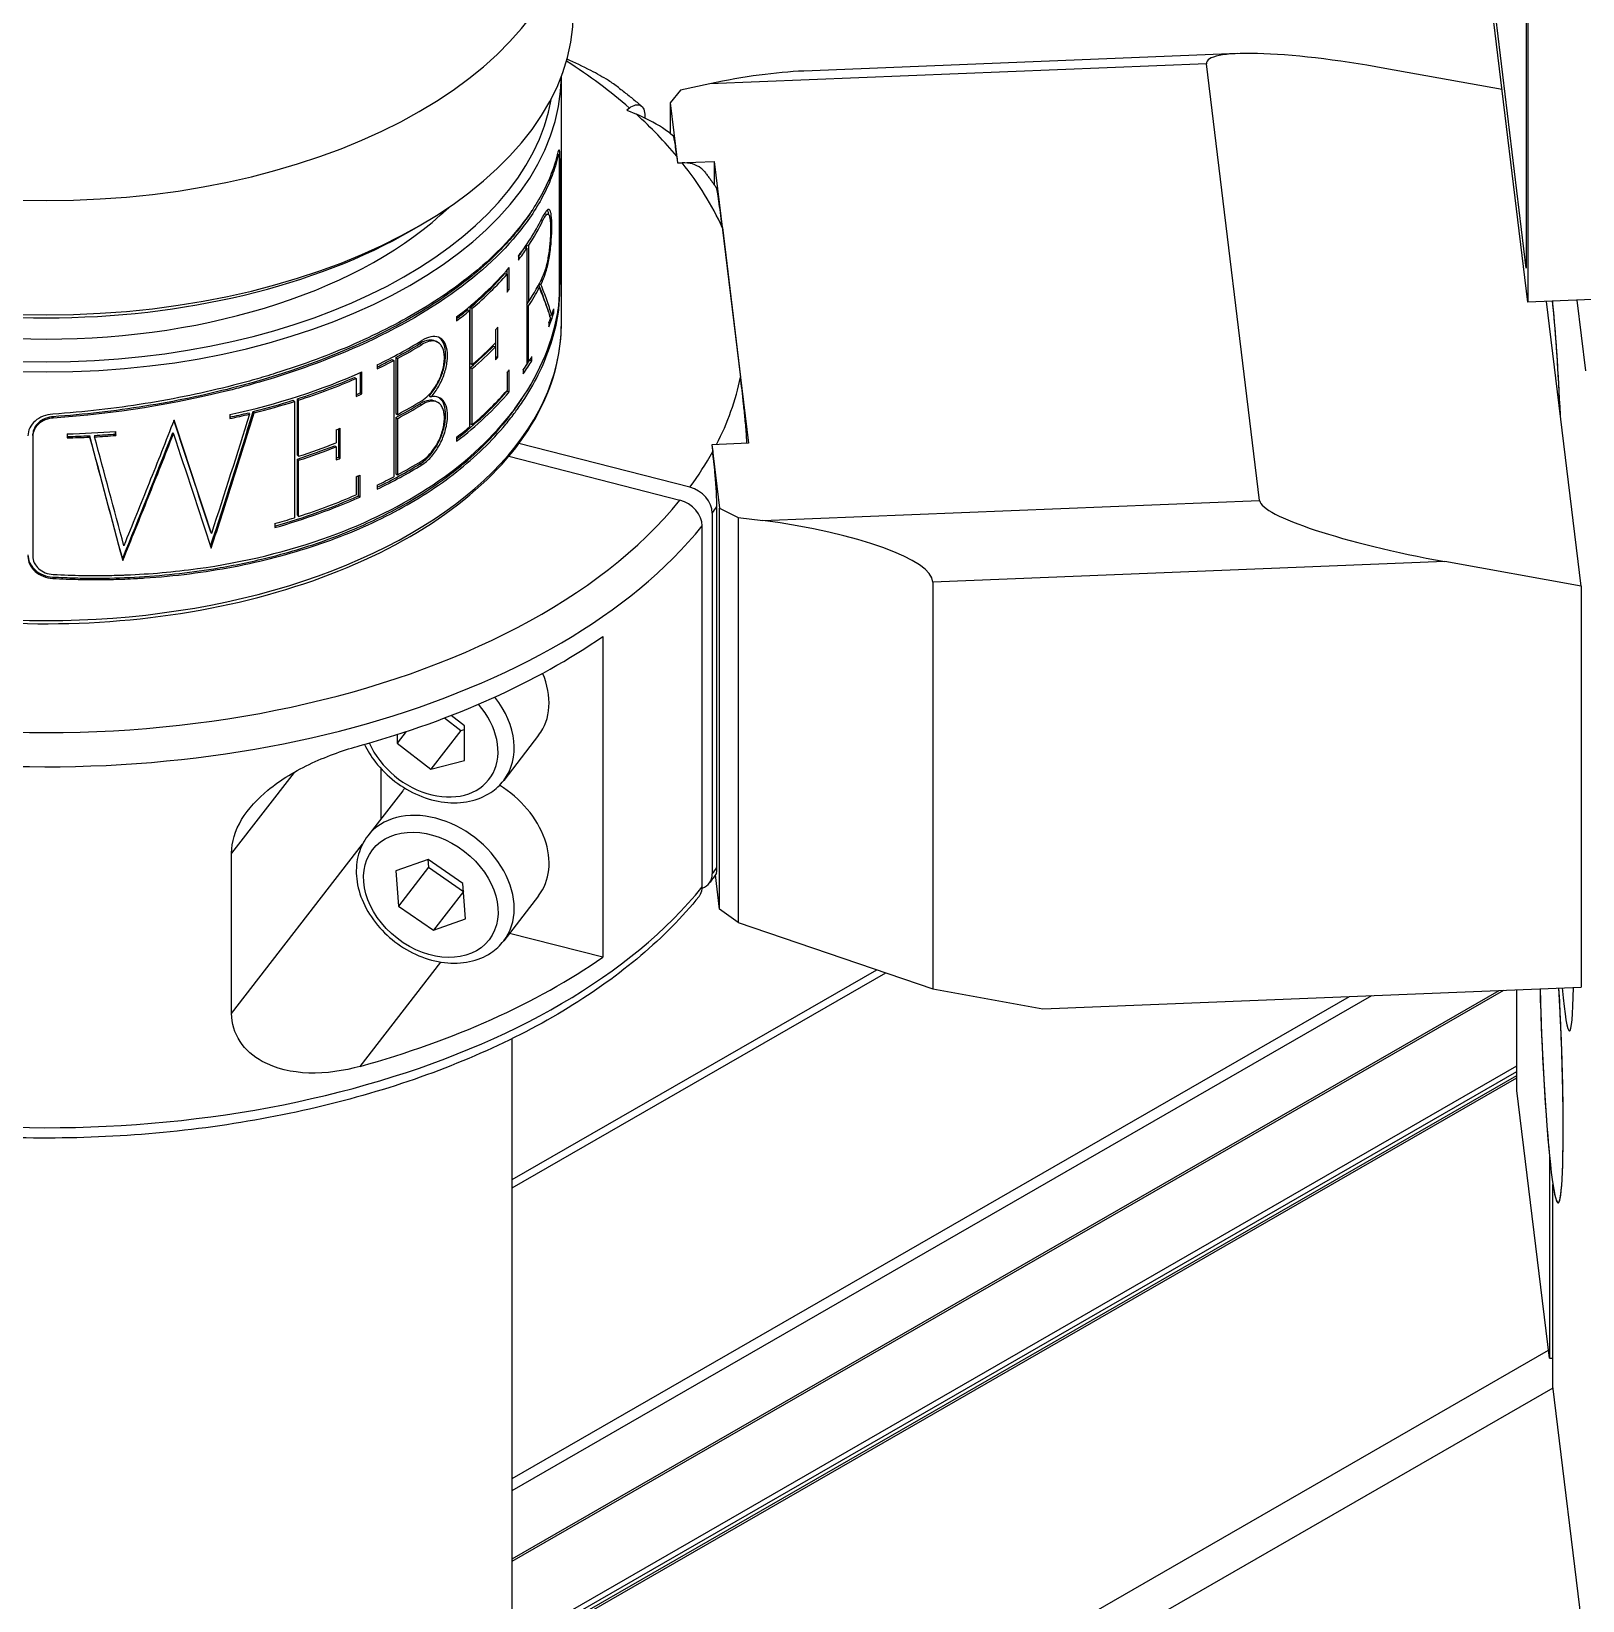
# Model space of a CAD drawing. Header units: millimetres. Extents: x 0 to 7722, y 0 to 5460.
# Drawn here: x 4761.2 to 4824.4, y 4017.8 to 4081.8 of the extents above; entities that cross this region are included whole.
import ezdxf

# ---------------------------------------------------------------- set-up
doc = ezdxf.new("R2010")
doc.units = ezdxf.units.MM
doc.header["$LTSCALE"] = 5
doc.layers.get('0').update_dxf_attribs({"linetype": 'CONTINUOUS'})

# ---------------------------------------------------------------- blocks, each defined once
blk = doc.blocks.new('RWFWFWEWEFWEFWEF')
for p, q in [((311.601, 460.773), (311.601, 437.882)), ((311.67, 461.016), (311.67, 436.49)), ((785.656, 455.597), (311.67, 436.49)), ((311.601, 437.882), (309.994, 451.094)), ((311.67, 436.49), (309.925, 450.851)), ((299.844, 446.629), (282.149, 445.915)), ((298.567, 446.211), (278.317, 445.394)), ((300.732, 428.403), (298.567, 446.211)), ((310.616, 445.162), (305.838, 446.023)), ((272.268, 435.602), (272.268, 445.701)), ((278.317, 445.394), (277.125, 445.139)), ((277.125, 445.139), (276.708, 444.615)), ((275.044, 444.406), (274.934, 444.318)), ((274.934, 444.318), (275.328, 444.153)), ((275.67, 444.085), (275.67, 444)), ((276.708, 444.615), (277.005, 442.166)), ((276.708, 444.615), (276.708, 443.365)), ((272.071, 442.385), (272.112, 442.383)), ((272.103, 442.512), (272.162, 442.508)), ((272.196, 442.241), (272.212, 442.24)), ((272.197, 437.22), (272.197, 442.125)), ((272.212, 437.335), (272.212, 442.24)), ((276.971, 442.447), (277.005, 442.166)), ((277.005, 442.166), (278.502, 442.227)), ((277.005, 442.166), (277.193, 442.174)), ((278.502, 442.227), (278.502, 441.275)), ((278.502, 442.227), (279.898, 430.738)), ((266.175, 439.428), (266.529, 439.634)), ((271.443, 439.847), (271.517, 439.836)), ((271.621, 440.09), (271.719, 440.076)), ((278.829, 439.536), (279.571, 433.429)), ((270.518, 438.372), (270.518, 438.208)), ((270.767, 438.708), (270.86, 438.687)), ((270.837, 438.815), (270.931, 438.795)), ((270.837, 438.815), (270.837, 438.692)), ((270.86, 438.687), (270.86, 433.946)), ((270.931, 438.795), (270.931, 436.506)), ((269.963, 437.66), (270.052, 437.634)), ((270.051, 437.635), (270.051, 437.796)), ((270.052, 437.634), (270.052, 436.898)), ((270.141, 437.002), (270.141, 437.901)), ((270.052, 437.027), (270.141, 437.002)), ((271.283, 437.091), (271.363, 437.077)), ((271.354, 437.222), (271.432, 437.209)), ((271.443, 437.395), (271.517, 437.383)), ((272.197, 437.336), (272.212, 437.335)), ((270.86, 436.521), (270.931, 436.506)), ((270.86, 436.358), (270.931, 436.342)), ((270.931, 434.053), (270.931, 436.342)), ((313.84, 424.915), (312.429, 436.521)), ((312.688, 436.379), (312.688, 436.531)), ((313.666, 436.57), (314.015, 433.698)), ((267.996, 435.893), (267.996, 435.73)), ((268.442, 436.182), (268.524, 436.149)), ((268.524, 436.149), (268.524, 431.408)), ((268.555, 433.988), (268.555, 436.277)), ((268.555, 436.277), (268.637, 436.244)), ((268.637, 433.955), (268.637, 436.244)), ((271.779, 435.975), (271.873, 435.964)), ((271.905, 436.059), (271.955, 436.054)), ((271.955, 436.054), (271.955, 436.217)), ((272.081, 435.858), (272.113, 435.855)), ((269.584, 435.368), (269.584, 434.836)), ((269.593, 434.27), (269.593, 435.377)), ((269.681, 434.242), (269.681, 435.469)), ((271.759, 435.652), (271.759, 435.489)), ((266.503, 434.802), (266.576, 434.763)), ((267.134, 434.904), (267.212, 434.866)), ((269.497, 434.701), (269.584, 434.673)), ((269.584, 434.673), (269.584, 434.141)), ((264.76, 433.938), (264.76, 433.774)), ((265.37, 434.158), (265.438, 434.116)), ((265.438, 434.116), (265.438, 429.374)), ((265.516, 434.236), (265.584, 434.194)), ((265.516, 434.236), (265.516, 431.947)), ((265.584, 434.194), (265.584, 431.905)), ((268.555, 433.988), (268.637, 433.955)), ((268.555, 431.535), (268.555, 433.824)), ((268.555, 433.824), (268.637, 433.792)), ((268.637, 431.503), (268.637, 433.792)), ((269.593, 434.27), (269.681, 434.242)), ((270.86, 434.069), (270.931, 434.053)), ((270.977, 434.125), (271.068, 434.106)), ((271.068, 434.106), (271.068, 434.27)), ((263.839, 433.426), (263.899, 433.38)), ((263.899, 433.38), (263.899, 432.644)), ((264.076, 432.795), (264.076, 433.621)), ((264.138, 432.749), (264.138, 433.649)), ((270.052, 433.628), (270.052, 432.893)), ((270.141, 432.832), (270.141, 433.732)), ((270.712, 433.732), (270.712, 433.568)), ((261.508, 430.26), (261.508, 432.549)), ((261.508, 432.549), (261.557, 432.499)), ((261.557, 430.21), (261.557, 432.499)), ((264.076, 432.795), (264.138, 432.749)), ((266.877, 432.667), (266.952, 432.628)), ((270.051, 432.858), (270.051, 432.891)), ((270.051, 432.858), (270.141, 432.832)), ((258.753, 431.906), (258.753, 431.742)), ((259.515, 431.982), (259.555, 431.929)), ((259.706, 432.03), (259.746, 431.977)), ((261.334, 432.494), (261.382, 432.443)), ((261.382, 432.443), (261.382, 427.701)), ((265.516, 431.947), (265.584, 431.905)), ((266.503, 432.349), (266.576, 432.31)), ((267.134, 432.451), (267.212, 432.413)), ((251.552, 431.822), (251.553, 431.765)), ((254.098, 431.117), (254.098, 431.222)), ((254.112, 431.06), (254.112, 431.223)), ((263.087, 431.287), (263.087, 430.756)), ((263.194, 430.173), (263.194, 431.33)), ((263.251, 430.126), (263.251, 431.353)), ((265.516, 431.783), (265.584, 431.741)), ((265.516, 431.783), (265.516, 429.494)), ((265.584, 431.741), (265.584, 429.452)), ((268.555, 431.535), (268.637, 431.503)), ((250.721, 431.061), (250.724, 431.119)), ((250.721, 431.034), (250.721, 426.129)), ((252.121, 431.122), (252.121, 430.958)), ((253.03, 431.049), (253.038, 430.991)), ((253.232, 431.059), (253.242, 431.002)), ((254.098, 431.117), (254.112, 431.06)), ((256.429, 431.182), (256.454, 431.127)), ((263.03, 430.64), (263.087, 430.592)), ((263.087, 430.592), (263.087, 430.061)), ((267.996, 430.988), (267.996, 430.825)), ((277.504, 428.946), (270.539, 430.732)), ((279.898, 430.738), (278.402, 430.677)), ((278.589, 430.685), (278.402, 430.677)), ((278.402, 430.677), (278.716, 428.092)), ((278.402, 430.677), (278.436, 430.397)), ((261.508, 430.26), (261.557, 430.21)), ((261.508, 427.807), (261.508, 430.097)), ((261.508, 430.097), (261.557, 430.046)), ((261.557, 427.757), (261.557, 430.046)), ((263.194, 430.173), (263.251, 430.126)), ((269.042, 430.485), (269.042, 430.485)), ((270.124, 430.208), (277.098, 428.42)), ((263.899, 429.374), (263.899, 428.638)), ((263.998, 428.59), (263.998, 429.417)), ((264.059, 428.545), (264.059, 429.444)), ((265.516, 429.494), (265.584, 429.452)), ((266.503, 429.897), (266.576, 429.857)), ((264.76, 429.033), (264.76, 428.869)), ((263.998, 428.59), (264.059, 428.545)), ((278.609, 413.443), (278.609, 428.159)), ((278.716, 411.741), (278.716, 428.092)), ((278.716, 428.092), (279.472, 427.714)), ((280.482, 427.586), (300.732, 428.403)), ((260.584, 427.462), (260.584, 427.298)), ((261.508, 427.807), (261.557, 427.757)), ((278.418, 427.894), (278.418, 413.178)), ((279.472, 427.714), (280.482, 427.586)), ((279.472, 427.714), (279.472, 411.207)), ((257.973, 427.118), (258.005, 427.064)), ((278.011, 412.652), (278.011, 427.368)), ((254.372, 426.015), (254.387, 425.958)), ((308.282, 425.917), (287.405, 425.076)), ((313.84, 424.915), (308.282, 425.917)), ((251.537, 425.286), (251.538, 425.229)), ((287.405, 425.076), (287.405, 408.489)), ((313.84, 424.915), (313.84, 408.564)), ((273.955, 422.863), (273.955, 409.782)), ((267.506, 419.539), (268.164, 419.031)), ((268.314, 419.225), (267.775, 419.642)), ((268.164, 419.031), (268.314, 419.07)), ((268.314, 417.809), (268.314, 419.225)), ((265.937, 418.983), (265.573, 418.512)), ((265.573, 418.865), (265.573, 418.512)), ((265.573, 418.512), (266.944, 417.453)), ((268.164, 419.031), (266.944, 417.453)), ((271.339, 418.833), (269.916, 416.991)), ((266.944, 417.453), (268.314, 417.809)), ((261.369, 417.322), (258.824, 414.03)), ((264.916, 415.428), (264.916, 417.472)), ((265.801, 416.573), (264.378, 414.732)), ((258.824, 407.489), (264.166, 414.4)), ((258.824, 407.489), (258.824, 414.03)), ((266.833, 413.769), (265.521, 413.313)), ((265.521, 413.313), (265.632, 411.872)), ((266.852, 413.451), (265.632, 411.872)), ((266.828, 413.768), (266.852, 413.451)), ((268.255, 412.784), (266.833, 413.769)), ((266.852, 413.451), (268.275, 412.466)), ((268.366, 411.343), (268.255, 412.784)), ((278.716, 411.741), (278.545, 413.148)), ((268.275, 412.466), (267.055, 410.887)), ((268.275, 412.466), (268.28, 412.467)), ((271.339, 412.292), (269.916, 410.451)), ((265.632, 411.872), (267.055, 410.887)), ((279.472, 411.207), (278.716, 411.741)), ((267.055, 410.887), (268.366, 411.343)), ((273.955, 409.782), (270.152, 410.757)), ((279.472, 411.207), (287.405, 408.489)), ((264.065, 405.334), (267.352, 409.585)), ((270.268, 400.718), (285.121, 409.271)), ((270.268, 400.382), (285.487, 409.146)), ((270.268, 385.162), (310.686, 408.437)), ((270.268, 385.263), (310.496, 408.429)), ((270.268, 388.043), (305.306, 408.22)), ((287.405, 408.489), (291.894, 407.679)), ((291.894, 407.679), (313.84, 408.564)), ((311.221, 404.353), (311.221, 408.458)), ((270.268, 388.533), (304.392, 408.183)), ((270.268, 300.87), (270.268, 406.47)), ((270.268, 381.776), (311.221, 405.359)), ((270.268, 381.541), (311.221, 405.125)), ((270.268, 381.386), (311.221, 404.969)), ((270.268, 381.285), (311.221, 404.868)), ((312.548, 393.439), (311.221, 404.353)), ((312.548, 401.673), (312.548, 393.439)), ((312.688, 392.29), (312.688, 400.524)), ((270.268, 369.435), (312.509, 393.76)), ((312.548, 393.439), (312.688, 393.444)), ((270.268, 367.803), (312.695, 392.235)), ((314.015, 381.375), (312.688, 392.29))]:
    blk.add_line(p, q)
for centre, major_axis, ratio, start_param, end_param in [((251.268, 453.015), (21.5, 0), 0.575862, 3.141593, 6.283185), ((251.268, 448.355), (21.5, 0), 0.575862, 3.141593, 6.283185), ((305.978, 444.874), (-7.409, 1.388), 0.146557, 4.758684, 6.329481), ((251.268, 435.356), (28.5, 0), 0.575862, 0.584044, 0.731572), ((251.268, 445.739), (-21, 0), 0.575862, 0.003202, 3.138391), ((278.317, 443.759), (-6.634, -1.507), 0.234694, 4.044305, 4.659114), ((251.268, 445.984), (-20.7, 0), 0.575862, 0.098779, 3.042813), ((251.268, 435.356), (28.5, 0), 0.575862, 0.446747, 0.565691), ((251.268, 435.356), (28.5, 0), 0.575862, 0.257479, 0.428394), ((251.268, 435.356), (-28.5, 0), 0.575862, 5.881924, 8.988428), ((251.268, 445.984), (-19.1, 0), 0.575862, 0.537255, 2.604338), ((251.268, 443.205), (21, 0), 0.575862, 5.872035, 6.014892), ((251.268, 443.041), (21, 0), 0.575862, 5.924416, 6.014892), ((251.268, 447.947), (-21, 0), 0.575862, 0.781546, 2.360047), ((251.179, 435.342), (19.092, 0), 0.575862, 0.271926, 0.271928), ((251.268, 443.041), (20.9, 0), 0.575862, 5.883151, 5.914892), ((251.268, 443.041), (21, 0), 0.575862, 5.872035, 5.914892), ((251.268, 443.041), (20.9, 0), 0.575862, 5.924416, 5.929627), ((251.268, 443.205), (21, 0), 0.575862, 5.63394, 5.829178), ((251.268, 443.041), (20.9, 0), 0.575862, 5.686321, 5.819654), ((251.268, 443.041), (21, 0), 0.575862, 5.686321, 5.819654), ((251.268, 442.305), (21, 0), 0.575862, 5.819654, 5.829178), ((251.268, 440.752), (21, 0), 0.575862, 5.924416, 6.014892), ((251.268, 440.589), (21, 0), 0.575862, 5.924416, 5.988534), ((251.268, 440.589), (21, 0), 0.575862, 5.999981, 6.014892), ((251.268, 440.589), (20.9, 0), 0.575862, 5.927497, 5.937137), ((312.618, 431.289), (0.282, -6.994), 0.057089, 1.65421, 2.415622), ((312.618, 431.289), (-0.282, 6.994), 0.057089, 4.795803, 5.525029), ((251.268, 443.041), (20.9, 0), 0.575862, 5.64027, 5.676797), ((251.268, 443.041), (21, 0), 0.575862, 5.63394, 5.676797), ((251.268, 438.136), (21, 0), 0.575862, 6.062511, 6.11013), ((251.268, 438.299), (21, 0), 0.575862, 6.062511, 6.077423), ((251.268, 438.136), (20.9, 0), 0.575862, 6.096137, 6.1022), ((251.268, 438.299), (21, 0), 0.575862, 6.088869, 6.11013), ((251.268, 435.602), (-21, 0), 0.575862, 0, 3.141593), ((251.268, 441.283), (21, 0), 0.575862, 5.772035, 5.781559), ((251.268, 434.539), (-29.5, 0), 0.575862, 0, 2.705837), ((251.268, 443.205), (21, 0), 0.575862, 5.41013, 5.529178), ((251.268, 443.041), (20.9, 0), 0.575862, 5.462511, 5.529178), ((251.268, 443.041), (21, 0), 0.575862, 5.462511, 5.529178), ((251.268, 440.589), (20.9, 0), 0.575862, 5.686321, 5.772035), ((251.268, 440.752), (21, 0), 0.575862, 5.686321, 5.772035), ((251.268, 440.589), (21, 0), 0.575862, 5.686321, 5.772035), ((251.268, 443.041), (20.9, 0), 0.575862, 5.414149, 5.452988), ((251.268, 443.041), (21, 0), 0.575862, 5.41013, 5.452988), ((251.268, 440.057), (20.9, 0), 0.575862, 5.780632, 5.781559), ((251.268, 440.057), (21, 0), 0.575862, 5.772035, 5.781559), ((251.268, 438.136), (21, 0), 0.575862, 5.895845, 5.943464), ((251.268, 438.136), (20.9, 0), 0.575862, 5.907747, 5.937137), ((251.268, 438.299), (21, 0), 0.575862, 5.895845, 5.914892), ((251.268, 438.299), (21, 0), 0.575862, 5.924416, 5.943464), ((251.268, 443.205), (21, 0), 0.575862, 5.076797, 5.372035), ((251.268, 443.041), (20.9, 0), 0.575862, 5.224416, 5.35775), ((251.268, 443.041), (21, 0), 0.575862, 5.224416, 5.35775), ((251.268, 439.035), (21, 0), 0.575862, 5.819654, 5.829178), ((251.268, 435.356), (28.5, 0), 0.575862, 5.994564, 6.16548), ((251.268, 442.305), (20.9, 0), 0.575862, 5.361357, 5.372035), ((251.268, 442.305), (21, 0), 0.575862, 5.35775, 5.372035), ((251.268, 438.136), (20.9, 0), 0.575862, 5.64027, 5.829178), ((251.268, 438.136), (21, 0), 0.575862, 5.63394, 5.829178), ((251.268, 438.299), (21, 0), 0.575862, 5.686321, 5.819654), ((251.268, 443.041), (20.9, 0), 0.575862, 5.078623, 5.118016), ((251.268, 443.041), (21, 0), 0.575862, 5.076797, 5.118016), ((251.268, 443.041), (20.9, 0), 0.575862, 5.127959, 5.214892), ((251.268, 443.041), (21, 0), 0.575862, 5.127959, 5.214892), ((251.268, 440.589), (20.9, 0), 0.575862, 5.462511, 5.529178), ((251.268, 440.752), (21, 0), 0.575862, 5.462511, 5.529178), ((251.268, 440.589), (21, 0), 0.575862, 5.462511, 5.529178), ((251.268, 443.205), (21, 0), 0.575862, 4.752988, 4.848226), ((251.268, 441.283), (21, 0), 0.575862, 5.31013, 5.319654), ((251.268, 438.299), (21, 0), 0.575862, 5.63394, 5.676797), ((251.268, 443.041), (20.9, 0), 0.575862, 4.753182, 4.796766), ((251.268, 443.041), (21, 0), 0.575862, 4.752988, 4.796766), ((251.268, 443.041), (20.9, 0), 0.575862, 4.806511, 4.848226), ((251.268, 443.041), (21, 0), 0.575862, 4.806511, 4.848226), ((251.268, 440.589), (20.9, 0), 0.575862, 5.224416, 5.31013), ((251.268, 440.752), (21, 0), 0.575862, 5.224416, 5.31013), ((251.268, 440.589), (21, 0), 0.575862, 5.224416, 5.31013), ((251.268, 440.057), (20.9, 0), 0.575862, 5.313392, 5.319654), ((251.268, 440.057), (21, 0), 0.575862, 5.31013, 5.319654), ((251.268, 438.299), (21, 0), 0.575862, 5.462511, 5.529178), ((251.268, 435.356), (28.5, 0), 0.575862, 5.881924, 5.976211), ((251.268, 439.035), (21, 0), 0.575862, 5.35775, 5.367273), ((251.268, 438.136), (20.9, 0), 0.575862, 5.414149, 5.529178), ((251.268, 438.136), (21, 0), 0.575862, 5.41013, 5.529178), ((251.268, 438.299), (21, 0), 0.575862, 5.41013, 5.452988), ((277.504, 428.129), (-0.791, 0.611), 0.746842, 3.66496, 5.235746), ((251.268, 438.136), (20.9, 0), 0.575862, 5.174405, 5.367273), ((251.268, 438.136), (21, 0), 0.575862, 5.172035, 5.367273), ((251.268, 438.299), (21, 0), 0.575862, 5.224416, 5.35775), ((277.098, 427.602), (0.791, -0.611), 0.746842, 0.523367, 2.094154), ((251.268, 434.539), (29.5, 0), 0.575862, 5.88133, 5.898172), ((308.143, 427.066), (-7.409, 1.388), 0.146557, 0.046296, 1.617092), ((251.268, 438.299), (21, 0), 0.575862, 5.172035, 5.214892), ((280.482, 425.951), (-6.92, 0.926), 0.232251, 3.172657, 4.743453), ((251.268, 435.356), (-19, 0), 0.575862, 2.31257, 2.312599), ((251.268, 433.722), (29.5, 0), 0.575862, 5.161079, 5.589754), ((268.57, 420.973), (2.769, -2.141), 0.746891, 0, 0.93302), ((267.147, 419.132), (2.769, -2.141), 0.746891, 0, 1.240087), ((251.268, 419.823), (-29.5, 0), 0.575862, 0, 2.705837), ((266.944, 418.869), (2.374, -1.835), 0.746891, 4.081221, 7.588193), ((268.57, 414.433), (-2.769, 2.141), 0.746891, 6.231528, 6.283185), ((268.57, 414.433), (2.769, -2.141), 0.746891, 0, 1.718699), ((267.147, 412.591), (2.769, -2.141), 0.746891, 0, 3.141593), ((251.268, 419.823), (29.5, 0), 0.575862, 5.88133, 5.898172), ((277.504, 413.413), (-0.791, 0.611), 0.74683, 2.680124, 3.664966), ((251.268, 420.64), (-29.5, 0), 0.575862, 2.019487, 2.448162), ((312.618, 406.763), (0.282, -6.994), 0.057089, 4.459595, 8.106776), ((312.618, 406.763), (0.282, -6.994), 0.057089, 4.459595, 5.525029), ((312.618, 406.763), (0.282, -6.994), 0.057089, 5.811724, 8.106776), ((313.142, 412.265), (0.222, -5.496), 0.057089, 5.45664, 7.109731)]:
    blk.add_ellipse(centre, major_axis=major_axis, ratio=ratio, start_param=start_param, end_param=end_param)
blk.add_ellipse((266.944, 412.328), major_axis=(-2.374, 1.835), ratio=0.746891)
for points, knots in [([(274.595, 445.243), (274.464, 445.343), (274.328, 445.434), (273.956, 445.671), (273.714, 445.807), (273.145, 446.104), (272.816, 446.259), (272.498, 446.399)], [2.8256798, 2.8256798, 2.8256798, 2.8256798, 2.8763557, 2.8763557, 2.9608644, 2.9608644, 3.0729525, 3.0729525, 3.0729525, 3.0729525]), ([(274.595, 445.242), (274.66, 445.193), (274.724, 445.143), (274.852, 445.044), (274.916, 444.994), (275.042, 444.893), (275.104, 444.843), (275.229, 444.742), (275.291, 444.691), (275.413, 444.589), (275.474, 444.537), (275.534, 444.486)], [2.56338221, 2.56338221, 2.56338221, 2.56338221, 2.57419301, 2.57419301, 2.5850038, 2.5850038, 2.5958146, 2.5958146, 2.60662539, 2.60662539, 2.61743618, 2.61743618, 2.61743618, 2.61743618]), ([(275.044, 444.406), (275.123, 444.469), (275.216, 444.518), (275.36, 444.552), (275.438, 444.545), (275.545, 444.486), (275.596, 444.426), (275.653, 444.286), (275.67, 444.184), (275.67, 444.085)], [-0.1530006, -0.1530006, -0.1530006, -0.1530006, -0.1126788, -0.1126788, -0.0737345, -0.0737345, -0.0362875, -0.0362875, 0, 0, 0, 0]), ([(276.841, 443.253), (276.697, 443.381), (276.535, 443.499), (276.065, 443.81), (275.664, 444.013), (275.328, 444.153)], [-1.1009551, -1.1009551, -1.1009551, -1.1009551, -1.0461589, -1.0461589, -0.9217201, -0.9217201, -0.9217201, -0.9217201]), ([(276.971, 442.447), (276.942, 442.685), (276.908, 442.935), (276.867, 443.155), (276.853, 443.219), (276.841, 443.253)], [-0.2695492, -0.2695492, -0.2695492, -0.2695492, -0.1451104, -0.1451104, -0.0903142, -0.0903142, -0.0903142, -0.0903142]), ([(272.113, 442.554), (272.078, 442.406), (272.037, 442.258), (271.95, 441.984), (271.906, 441.858), (271.757, 441.475), (271.64, 441.218), (271.228, 440.437), (270.876, 439.917), (270.453, 439.408)], [-0.7228471, -0.7228471, -0.7228471, -0.7228471, -0.6357376, -0.6357376, -0.5613532, -0.5613532, -0.4097077, -0.4097077, -0.0972981, -0.0972981, -0.0972981, -0.0972981]), ([(272.112, 442.383), (272.076, 442.235), (272.035, 442.088), (271.948, 441.815), (271.904, 441.689), (271.756, 441.308), (271.639, 441.052), (271.227, 440.273), (270.876, 439.753), (270.453, 439.244)], [-0.7213748, -0.7213748, -0.7213748, -0.7213748, -0.6346234, -0.6346234, -0.5605155, -0.5605155, -0.4096359, -0.4096359, -0.0973576, -0.0973576, -0.0973576, -0.0973576]), ([(272.197, 442.125), (272.197, 442.204), (272.195, 442.287), (272.187, 442.435), (272.181, 442.47), (272.168, 442.512), (272.159, 442.515), (272.138, 442.478), (272.125, 442.44), (272.112, 442.383)], [-0.1178427, -0.1178427, -0.1178427, -0.1178427, -0.0937131, -0.0937131, -0.0679565, -0.0679565, -0.0340281, -0.0340281, 0, 0, 0, 0]), ([(272.212, 442.24), (272.212, 442.355), (272.21, 442.449), (272.207, 442.525), (272.203, 442.602), (272.197, 442.654), (272.189, 442.683), (272.181, 442.712), (272.17, 442.716), (272.158, 442.693), (272.145, 442.671), (272.13, 442.625), (272.113, 442.554)], [0, 0, 0, 0, 0.25, 0.25, 0.25, 0.5, 0.5, 0.5, 0.75, 0.75, 0.75, 1, 1, 1, 1]), ([(278.113, 441.801), (278.068, 441.859), (278.012, 441.915), (277.861, 442.028), (277.73, 442.091), (277.485, 442.161), (277.327, 442.179), (277.193, 442.174)], [-0.5630141, -0.5630141, -0.5630141, -0.5630141, -0.5389472, -0.5389472, -0.5000028, -0.5000028, -0.4596811, -0.4596811, -0.4596811, -0.4596811]), ([(278.114, 441.801), (278.146, 441.76), (278.178, 441.718), (278.242, 441.634), (278.273, 441.591), (278.335, 441.507), (278.366, 441.465), (278.428, 441.38), (278.458, 441.337), (278.518, 441.252), (278.548, 441.21), (278.577, 441.167)], [2.79412128, 2.79412128, 2.79412128, 2.79412128, 2.80195179, 2.80195179, 2.80978229, 2.80978229, 2.81761279, 2.81761279, 2.82544329, 2.82544329, 2.83327379, 2.83327379, 2.83327379, 2.83327379]), ([(278.829, 439.536), (278.789, 439.859), (278.746, 440.201), (278.683, 440.646), (278.662, 440.783), (278.622, 441.012), (278.603, 441.107), (278.582, 441.158), (278.58, 441.163), (278.577, 441.167)], [0.4985242, 0.4985242, 0.4985242, 0.4985242, 0.6675416, 0.6675416, 0.7520503, 0.7520503, 0.836559, 0.836559, 0.8486494, 0.8486494, 0.8486494, 0.8486494]), ([(271.517, 437.383), (271.535, 437.432), (271.551, 437.476), (271.565, 437.514), (271.571, 437.532), (271.577, 437.55), (271.583, 437.565), (271.586, 437.573), (271.588, 437.581), (271.591, 437.588), (271.592, 437.591), (271.593, 437.595), (271.594, 437.598), (271.595, 437.601), (271.596, 437.603), (271.597, 437.606), (271.6, 437.615), (271.606, 437.634), (271.611, 437.648), (271.62, 437.677), (271.629, 437.704), (271.637, 437.731), (271.643, 437.751), (271.649, 437.77), (271.655, 437.789), (271.657, 437.798), (271.66, 437.808), (271.663, 437.817), (271.664, 437.822), (271.665, 437.826), (271.667, 437.831), (271.668, 437.836), (271.669, 437.839), (271.671, 437.845), (271.683, 437.888), (271.694, 437.932), (271.705, 437.975), (271.71, 437.996), (271.715, 438.018), (271.72, 438.039), (271.723, 438.05), (271.725, 438.061), (271.727, 438.071), (271.73, 438.082), (271.732, 438.092), (271.734, 438.103), (271.744, 438.149), (271.753, 438.195), (271.762, 438.244), (271.767, 438.268), (271.771, 438.292), (271.775, 438.317), (271.779, 438.342), (271.783, 438.368), (271.787, 438.393), (271.795, 438.443), (271.802, 438.494), (271.809, 438.546), (271.816, 438.597), (271.823, 438.651), (271.829, 438.704), (271.841, 438.809), (271.85, 438.914), (271.858, 439.018), (271.874, 439.225), (271.882, 439.415), (271.882, 439.588), (271.882, 439.761), (271.874, 439.905), (271.858, 440.021), (271.854, 440.05), (271.85, 440.076), (271.845, 440.101), (271.84, 440.125), (271.834, 440.147), (271.828, 440.167), (271.822, 440.187), (271.816, 440.204), (271.809, 440.219), (271.806, 440.226), (271.802, 440.233), (271.798, 440.239), (271.795, 440.245), (271.791, 440.25), (271.787, 440.254), (271.779, 440.264), (271.77, 440.27), (271.762, 440.273), (271.757, 440.275), (271.753, 440.276), (271.748, 440.276), (271.746, 440.276), (271.744, 440.276), (271.741, 440.276), (271.739, 440.275), (271.736, 440.275), (271.734, 440.274), (271.725, 440.272), (271.715, 440.266), (271.705, 440.258), (271.699, 440.253), (271.694, 440.248), (271.688, 440.243), (271.685, 440.24), (271.682, 440.237), (271.679, 440.234), (271.678, 440.232), (271.676, 440.231), (271.675, 440.229), (271.674, 440.228), (271.673, 440.227), (271.673, 440.226), (271.672, 440.226), (271.671, 440.225), (271.67, 440.224), (271.66, 440.212), (271.649, 440.198), (271.637, 440.181), (271.631, 440.173), (271.624, 440.164), (271.618, 440.154), (271.615, 440.149), (271.611, 440.144), (271.608, 440.139), (271.606, 440.137), (271.604, 440.134), (271.603, 440.132), (271.602, 440.13), (271.601, 440.129), (271.6, 440.128), (271.599, 440.127), (271.599, 440.126), (271.599, 440.126), (271.598, 440.125), (271.598, 440.124), (271.597, 440.124), (271.58, 440.098), (271.554, 440.056), (271.517, 439.999)], [0, 0, 0, 0, 0.03125, 0.03125, 0.03125, 0.046875, 0.046875, 0.046875, 0.054688, 0.054688, 0.054688, 0.058594, 0.058594, 0.058594, 0.061523, 0.061523, 0.061523, 0.072528, 0.072528, 0.072528, 0.09375, 0.09375, 0.09375, 0.109375, 0.109375, 0.109375, 0.117188, 0.117188, 0.117188, 0.121094, 0.121094, 0.121094, 0.125, 0.125, 0.125, 0.15625, 0.15625, 0.15625, 0.171875, 0.171875, 0.171875, 0.179688, 0.179688, 0.179688, 0.1875, 0.1875, 0.1875, 0.21875, 0.21875, 0.21875, 0.234375, 0.234375, 0.234375, 0.25, 0.25, 0.25, 0.28125, 0.28125, 0.28125, 0.3125, 0.3125, 0.3125, 0.375, 0.375, 0.375, 0.5, 0.5, 0.5, 0.625, 0.625, 0.625, 0.65625, 0.65625, 0.65625, 0.6875, 0.6875, 0.6875, 0.71875, 0.71875, 0.71875, 0.734375, 0.734375, 0.734375, 0.75, 0.75, 0.75, 0.78125, 0.78125, 0.78125, 0.796875, 0.796875, 0.796875, 0.804688, 0.804688, 0.804688, 0.8125, 0.8125, 0.8125, 0.84375, 0.84375, 0.84375, 0.859375, 0.859375, 0.859375, 0.867188, 0.867188, 0.867188, 0.871094, 0.871094, 0.871094, 0.873047, 0.873047, 0.873047, 0.875, 0.875, 0.875, 0.90625, 0.90625, 0.90625, 0.921875, 0.921875, 0.921875, 0.929688, 0.929688, 0.929688, 0.933594, 0.933594, 0.933594, 0.935547, 0.935547, 0.935547, 0.936523, 0.936523, 0.936523, 0.9375, 0.9375, 0.9375, 1, 1, 1, 1]), ([(271.757, 440.053), (271.754, 440.074), (271.751, 440.094), (271.747, 440.112), (271.742, 440.137), (271.737, 440.159), (271.731, 440.179), (271.725, 440.199), (271.718, 440.216), (271.711, 440.231), (271.708, 440.238), (271.704, 440.245), (271.701, 440.251), (271.7, 440.252), (271.7, 440.252), (271.699, 440.253)], [0.6325276, 0.6325276, 0.6325276, 0.6325276, 0.65625, 0.65625, 0.65625, 0.6875, 0.6875, 0.6875, 0.71875, 0.71875, 0.71875, 0.734375, 0.734375, 0.734375, 0.7364129, 0.7364129, 0.7364129, 0.7364129]), ([(271.517, 437.546), (271.554, 437.624), (271.589, 437.716), (271.647, 437.908), (271.679, 438.026), (271.744, 438.344), (271.773, 438.523), (271.805, 438.794), (271.814, 438.885), (271.828, 439.064), (271.834, 439.149), (271.841, 439.317), (271.843, 439.397), (271.843, 439.551), (271.841, 439.621), (271.834, 439.748), (271.828, 439.803), (271.814, 439.902), (271.805, 439.945), (271.773, 440.044), (271.745, 440.078), (271.678, 440.076), (271.645, 440.042), (271.589, 439.973), (271.554, 439.913), (271.517, 439.836)], [-0.2863542, -0.2863542, -0.2863542, -0.2863542, -0.2509548, -0.2509548, -0.2234241, -0.2234241, -0.1936255, -0.1936255, -0.1781104, -0.1781104, -0.1630988, -0.1630988, -0.1475172, -0.1475172, -0.1318854, -0.1318854, -0.1168413, -0.1168413, -0.1012165, -0.1012165, -0.0712505, -0.0712505, -0.0419561, -0.0419561, 0, 0, 0, 0]), ([(270.453, 439.408), (270.278, 439.197), (270.091, 438.987), (269.311, 438.177), (268.629, 437.594), (267.087, 436.489), (266.226, 435.966), (264.353, 434.999), (263.34, 434.554), (261.733, 433.956), (261.183, 433.768), (260.338, 433.504), (260.054, 433.419), (259.622, 433.296), (259.478, 433.256), (259.26, 433.197), (259.187, 433.178), (259.042, 433.139), (258.968, 433.12), (257.734, 432.802), (256.527, 432.552), (254.062, 432.158), (252.803, 432.015), (251.538, 431.928)], [0.2071561, 0.2071561, 0.2071561, 0.2071561, 0.25, 0.25, 0.375, 0.375, 0.5, 0.5, 0.625, 0.625, 0.6875, 0.6875, 0.71875, 0.71875, 0.734375, 0.734375, 0.7421875, 0.7421875, 0.75, 0.75, 0.875, 0.875, 1, 1, 1, 1]), ([(270.362, 439.267), (270.187, 439.056), (269.999, 438.847), (269.8, 438.64), (269.221, 438.04), (268.544, 437.461), (267.777, 436.912), (267.01, 436.362), (266.154, 435.843), (265.223, 435.362), (263.476, 434.46), (261.465, 433.695), (259.301, 433.108), (259.157, 433.069), (259.011, 433.031), (258.866, 432.993), (257.71, 432.695), (256.509, 432.445), (255.284, 432.249), (254.058, 432.053), (252.808, 431.91), (251.552, 431.822)], [0.2068629, 0.2068629, 0.2068629, 0.2068629, 0.25, 0.25, 0.25, 0.375, 0.375, 0.375, 0.5, 0.5, 0.5, 0.734375, 0.734375, 0.734375, 0.75, 0.75, 0.75, 0.875, 0.875, 0.875, 1, 1, 1, 1]), ([(270.453, 439.244), (269.643, 438.268), (268.572, 437.334), (267.283, 436.482), (265.993, 435.63), (264.485, 434.86), (262.821, 434.203), (261.78, 433.792), (260.679, 433.426), (259.534, 433.109), (259.305, 433.045), (259.073, 432.983), (258.843, 432.924), (256.536, 432.334), (254.056, 431.938), (251.553, 431.765)], [0.2068672, 0.2068672, 0.2068672, 0.2068672, 0.4051504, 0.4051504, 0.4051504, 0.6034336, 0.6034336, 0.6034336, 0.7273606, 0.7273606, 0.7273606, 0.752146, 0.752146, 0.752146, 1, 1, 1, 1]), ([(271.363, 437.077), (271.454, 436.866), (271.537, 436.658), (271.691, 436.242), (271.762, 436.035), (271.825, 435.829)], [-0.3366974, -0.3366974, -0.3366974, -0.3366974, -0.1683487, -0.1683487, 0, 0, 0, 0]), ([(271.873, 435.964), (271.813, 436.17), (271.746, 436.377), (271.599, 436.791), (271.519, 437), (271.432, 437.209)], [-0.3366974, -0.3366974, -0.3366974, -0.3366974, -0.1683487, -0.1683487, 0, 0, 0, 0]), ([(272.112, 436.01), (272.123, 436.07), (272.136, 436.151), (272.162, 436.387), (272.17, 436.498), (272.183, 436.694), (272.188, 436.806), (272.195, 437.026), (272.197, 437.127), (272.197, 437.22)], [-0.1177951, -0.1177951, -0.1177951, -0.1177951, -0.0936159, -0.0936159, -0.0679515, -0.0679515, -0.0340279, -0.0340279, 0, 0, 0, 0]), ([(272.113, 435.855), (272.13, 435.944), (272.145, 436.047), (272.158, 436.168), (272.17, 436.289), (272.181, 436.418), (272.189, 436.555), (272.197, 436.692), (272.203, 436.829), (272.207, 436.963), (272.21, 437.097), (272.212, 437.221), (272.212, 437.335)], [0, 0, 0, 0, 0.25, 0.25, 0.25, 0.5, 0.5, 0.5, 0.75, 0.75, 0.75, 1, 1, 1, 1]), ([(270.453, 432.097), (270.47, 432.12), (270.486, 432.143), (270.564, 432.253), (270.625, 432.341), (270.922, 432.786), (271.135, 433.152), (271.693, 434.273), (271.96, 435.053), (272.113, 435.855)], [0.7928509, 0.7928509, 0.7928509, 0.7928509, 0.796875, 0.796875, 0.8125, 0.8125, 0.875, 0.875, 1, 1, 1, 1]), ([(230.268, 435.602), (230.268, 434.311), (230.621, 433.023), (231.993, 430.566), (233.023, 429.4), (235.667, 427.304), (237.289, 426.378), (240.951, 424.872), (242.991, 424.291), (247.279, 423.532), (249.527, 423.354), (254.004, 423.415), (256.233, 423.655), (260.452, 424.53), (262.441, 425.165), (265.978, 426.771), (267.525, 427.742), (270.016, 429.927), (270.961, 431.142), (272.025, 433.454), (272.268, 434.527), (272.268, 435.602)], [6.213299, 6.213299, 6.213299, 6.213299, 6.524407, 6.524407, 6.841631, 6.841631, 7.163667, 7.163667, 7.486015, 7.486015, 7.807948, 7.807948, 8.129727, 8.129727, 8.451711, 8.451711, 8.774109, 8.774109, 9.09584, 9.09584, 9.354891, 9.354891, 9.354891, 9.354891]), ([(266.952, 432.628), (267.07, 432.759), (267.173, 432.903), (267.266, 433.065), (267.359, 433.227), (267.434, 433.396), (267.493, 433.57), (267.552, 433.745), (267.591, 433.915), (267.611, 434.081), (267.631, 434.246), (267.631, 434.397), (267.61, 434.533), (267.589, 434.669), (267.549, 434.783), (267.49, 434.873), (267.43, 434.964), (267.354, 435.027), (267.26, 435.062), (267.167, 435.097), (267.062, 435.103), (266.945, 435.08), (266.828, 435.056), (266.705, 435.005), (266.576, 434.926)], [0, 0, 0, 0, 0.125, 0.125, 0.125, 0.25, 0.25, 0.25, 0.375, 0.375, 0.375, 0.5, 0.5, 0.5, 0.625, 0.625, 0.625, 0.75, 0.75, 0.75, 0.875, 0.875, 0.875, 1, 1, 1, 1]), ([(266.877, 432.667), (266.995, 432.797), (267.098, 432.941), (267.282, 433.264), (267.357, 433.433), (267.475, 433.781), (267.514, 433.952), (267.554, 434.282), (267.553, 434.433), (267.512, 434.705), (267.472, 434.819), (267.37, 434.975), (267.318, 435.026), (267.259, 435.063)], [0, 0, 0, 0, 0.125, 0.125, 0.25, 0.25, 0.375, 0.375, 0.5, 0.5, 0.625, 0.625, 0.7147221, 0.7147221, 0.7147221, 0.7147221]), ([(267.134, 434.904), (267.055, 434.943), (266.965, 434.955), (266.75, 434.926), (266.63, 434.88), (266.503, 434.802)], [0.7628104, 0.7628104, 0.7628104, 0.7628104, 0.875, 0.875, 1, 1, 1, 1]), ([(266.576, 432.474), (266.672, 432.532), (266.764, 432.606), (266.923, 432.767), (267.011, 432.868), (267.199, 433.15), (267.283, 433.313), (267.381, 433.565), (267.409, 433.651), (267.454, 433.821), (267.471, 433.903), (267.494, 434.067), (267.5, 434.146), (267.5, 434.3), (267.494, 434.371), (267.471, 434.502), (267.454, 434.561), (267.41, 434.668), (267.382, 434.716), (267.284, 434.834), (267.2, 434.884), (267.007, 434.919), (266.917, 434.903), (266.765, 434.863), (266.672, 434.821), (266.576, 434.763)], [-0.2863542, -0.2863542, -0.2863542, -0.2863542, -0.2509548, -0.2509548, -0.2234241, -0.2234241, -0.1936255, -0.1936255, -0.1781104, -0.1781104, -0.1630988, -0.1630988, -0.1475172, -0.1475172, -0.1318854, -0.1318854, -0.1168413, -0.1168413, -0.1012165, -0.1012165, -0.0712505, -0.0712505, -0.0419561, -0.0419561, 0, 0, 0, 0]), ([(279.834, 430.735), (279.828, 430.84), (279.821, 430.944), (279.797, 431.28), (279.778, 431.503), (279.738, 431.934), (279.717, 432.14), (279.653, 432.738), (279.61, 433.105), (279.571, 433.429)], [2.761276, 2.761276, 2.761276, 2.761276, 2.791847, 2.791847, 2.8763557, 2.8763557, 2.9608644, 2.9608644, 3.1298818, 3.1298818, 3.1298818, 3.1298818]), ([(266.503, 429.897), (266.632, 429.976), (266.753, 430.078), (266.987, 430.334), (267.091, 430.479), (267.277, 430.801), (267.353, 430.969), (267.472, 431.318), (267.512, 431.488), (267.553, 431.82), (267.554, 431.971), (267.514, 432.245), (267.475, 432.36), (267.372, 432.52), (267.32, 432.572), (267.259, 432.61)], [0, 0, 0, 0, 0.125, 0.125, 0.25, 0.25, 0.375, 0.375, 0.5, 0.5, 0.625, 0.625, 0.75, 0.75, 0.8423121, 0.8423121, 0.8423121, 0.8423121]), ([(267.134, 432.451), (267.055, 432.49), (266.965, 432.502), (266.75, 432.474), (266.63, 432.427), (266.503, 432.349)], [0.7628104, 0.7628104, 0.7628104, 0.7628104, 0.875, 0.875, 1, 1, 1, 1]), ([(266.576, 429.857), (266.706, 429.937), (266.827, 430.04), (266.945, 430.168), (267.062, 430.296), (267.167, 430.441), (267.26, 430.603), (267.354, 430.764), (267.43, 430.933), (267.49, 431.107), (267.549, 431.282), (267.589, 431.452), (267.61, 431.618), (267.631, 431.784), (267.631, 431.935), (267.611, 432.072), (267.591, 432.209), (267.552, 432.323), (267.493, 432.415), (267.434, 432.507), (267.358, 432.571), (267.266, 432.607), (267.174, 432.644), (267.069, 432.651), (266.952, 432.628)], [0, 0, 0, 0, 0.125, 0.125, 0.125, 0.25, 0.25, 0.25, 0.375, 0.375, 0.375, 0.5, 0.5, 0.5, 0.625, 0.625, 0.625, 0.75, 0.75, 0.75, 0.875, 0.875, 0.875, 1, 1, 1, 1]), ([(251.538, 431.928), (251.398, 431.918), (251.268, 431.889), (251.143, 431.84), (251.018, 431.791), (250.908, 431.726), (250.814, 431.644), (250.72, 431.562), (250.647, 431.469), (250.597, 431.364), (250.546, 431.26), (250.521, 431.151), (250.521, 431.038)], [0, 0, 0, 0, 0.25, 0.25, 0.25, 0.5, 0.5, 0.5, 0.75, 0.75, 0.75, 1, 1, 1, 1]), ([(251.537, 425.286), (251.845, 425.27), (252.154, 425.258), (252.722, 425.243), (252.982, 425.239), (253.785, 425.239), (254.328, 425.253), (255.965, 425.337), (257.047, 425.452), (258.803, 425.738), (259.492, 425.878), (261.063, 426.26), (261.93, 426.521), (263.174, 426.973), (263.578, 427.134), (264.661, 427.602), (265.316, 427.929), (266.864, 428.815), (267.706, 429.407), (268.82, 430.373), (269.165, 430.707), (269.804, 431.398), (270.097, 431.754), (270.362, 432.121)], [-2.383636, -2.383636, -2.383636, -2.383636, -2.290576, -2.290576, -2.212231, -2.212231, -2.047582, -2.047582, -1.712711, -1.712711, -1.489585, -1.489585, -1.191672, -1.191672, -1.042841, -1.042841, -0.78265, -0.78265, -0.391203, -0.391203, -0.195611, -0.195611, -0.000001, -0.000001, -0.000001, -0.000001]), ([(251.538, 425.229), (251.913, 425.209), (252.257, 425.197), (252.727, 425.186), (252.876, 425.184), (253.087, 425.182), (253.156, 425.182), (253.256, 425.182), (253.289, 425.182), (253.337, 425.182), (253.353, 425.182), (253.377, 425.182), (253.385, 425.182), (253.397, 425.182), (253.401, 425.182), (253.409, 425.182), (253.412, 425.182), (253.733, 425.184), (254.047, 425.19), (254.513, 425.206), (254.667, 425.213), (254.898, 425.224), (254.974, 425.229), (255.089, 425.235), (255.127, 425.237), (255.203, 425.242), (255.241, 425.244), (256.513, 425.327), (257.724, 425.481), (260.067, 425.929), (261.197, 426.224), (263.34, 426.944), (264.353, 427.369), (266.226, 428.337), (267.087, 428.879), (268.629, 430.062), (269.311, 430.703), (270.037, 431.554), (270.176, 431.727), (270.358, 431.967), (270.406, 432.032), (270.453, 432.097)], [0, 0, 0, 0, 0.03125, 0.03125, 0.046875, 0.046875, 0.0546875, 0.0546875, 0.0585938, 0.0585938, 0.0605469, 0.0605469, 0.0615234, 0.0615234, 0.0620117, 0.0620117, 0.0625, 0.0625, 0.09375, 0.09375, 0.109375, 0.109375, 0.1171875, 0.1171875, 0.1210938, 0.1210938, 0.125, 0.125, 0.25, 0.25, 0.375, 0.375, 0.5, 0.5, 0.625, 0.625, 0.75, 0.75, 0.78125, 0.78125, 0.7928509, 0.7928509, 0.7928509, 0.7928509]), ([(251.553, 425.392), (251.979, 425.37), (252.365, 425.357), (252.71, 425.351), (252.768, 425.35), (252.824, 425.349), (252.88, 425.348), (252.907, 425.348), (252.935, 425.348), (252.962, 425.347), (252.975, 425.347), (252.989, 425.347), (253.002, 425.347), (253.016, 425.347), (253.028, 425.347), (253.042, 425.347), (253.275, 425.345), (253.515, 425.346), (253.762, 425.35), (253.886, 425.352), (254.011, 425.354), (254.138, 425.358), (254.201, 425.36), (254.265, 425.362), (254.329, 425.364), (254.361, 425.365), (254.394, 425.366), (254.426, 425.367), (254.458, 425.368), (254.493, 425.37), (254.523, 425.371), (255.505, 425.41), (256.479, 425.497), (257.431, 425.628), (259.335, 425.89), (261.155, 426.334), (262.821, 426.94), (265.943, 428.077), (268.498, 429.789), (270.137, 431.845), (270.247, 431.982), (270.353, 432.122), (270.453, 432.261)], [0, 0, 0, 0, 0.037178, 0.037178, 0.037178, 0.0433743, 0.0433743, 0.0433743, 0.0464725, 0.0464725, 0.0464725, 0.0480216, 0.0480216, 0.0480216, 0.0495707, 0.0495707, 0.0495707, 0.074356, 0.074356, 0.074356, 0.0867487, 0.0867487, 0.0867487, 0.092945, 0.092945, 0.092945, 0.0960432, 0.0960432, 0.0960432, 0.0991414, 0.0991414, 0.0991414, 0.1982827, 0.1982827, 0.1982827, 0.3965654, 0.3965654, 0.3965654, 0.7683455, 0.7683455, 0.7683455, 0.7931309, 0.7931309, 0.7931309, 0.7931309]), ([(257.994, 426.462), (258.291, 427.374), (258.586, 428.289), (259.17, 430.127), (259.459, 431.05), (259.746, 431.977)], [-0.6546357, -0.6546357, -0.6546357, -0.6546357, -0.3273178, -0.3273178, 0, 0, 0, 0]), ([(266.576, 430.021), (266.672, 430.08), (266.764, 430.153), (266.923, 430.314), (267.011, 430.415), (267.199, 430.697), (267.283, 430.86), (267.381, 431.112), (267.409, 431.199), (267.454, 431.369), (267.471, 431.451), (267.494, 431.614), (267.5, 431.694), (267.5, 431.847), (267.494, 431.919), (267.471, 432.05), (267.454, 432.108), (267.41, 432.216), (267.382, 432.263), (267.284, 432.382), (267.2, 432.431), (267.007, 432.466), (266.917, 432.45), (266.765, 432.41), (266.672, 432.369), (266.576, 432.31)], [-0.2863542, -0.2863542, -0.2863542, -0.2863542, -0.2509548, -0.2509548, -0.2234241, -0.2234241, -0.1936255, -0.1936255, -0.1781104, -0.1781104, -0.1630988, -0.1630988, -0.1475172, -0.1475172, -0.1318854, -0.1318854, -0.1168413, -0.1168413, -0.1012165, -0.1012165, -0.0712505, -0.0712505, -0.0419561, -0.0419561, 0, 0, 0, 0]), ([(251.553, 431.765), (251.458, 431.758), (251.348, 431.739), (251.104, 431.643), (251.019, 431.582), (250.884, 431.464), (250.824, 431.387), (250.742, 431.216), (250.721, 431.127), (250.721, 431.034)], [-0.1177951, -0.1177951, -0.1177951, -0.1177951, -0.0936159, -0.0936159, -0.0679515, -0.0679515, -0.0340279, -0.0340279, 0, 0, 0, 0]), ([(251.552, 431.822), (251.457, 431.815), (251.348, 431.797), (251.105, 431.701), (251.02, 431.64), (250.886, 431.522), (250.826, 431.445), (250.748, 431.282), (250.728, 431.202), (250.724, 431.119)], [-0.1176226, -0.1176226, -0.1176226, -0.1176226, -0.0934933, -0.0934933, -0.067893, -0.067893, -0.034017, -0.034017, -0.0033148, -0.0033148, -0.0033148, -0.0033148]), ([(256.479, 431.686), (256.141, 430.822), (255.801, 429.963), (255.119, 428.256), (254.776, 427.408), (254.431, 426.563)], [-0.6331564, -0.6331564, -0.6331564, -0.6331564, -0.3165782, -0.3165782, 0, 0, 0, 0]), ([(254.387, 425.958), (254.734, 426.81), (255.081, 427.666), (255.77, 429.389), (256.113, 430.255), (256.454, 431.127)], [-0.6390793, -0.6390793, -0.6390793, -0.6390793, -0.3195397, -0.3195397, 0, 0, 0, 0]), ([(278.609, 428.159), (278.609, 428.193), (278.608, 428.239), (278.606, 428.325), (278.604, 428.383), (278.597, 428.577), (278.587, 428.745), (278.564, 429.104), (278.544, 429.343), (278.499, 429.839), (278.465, 430.159), (278.436, 430.397)], [-1.1912693, -1.1912693, -1.1912693, -1.1912693, -1.178547, -1.178547, -1.1639696, -1.1639696, -1.1201799, -1.1201799, -1.0461589, -1.0461589, -0.9217201, -0.9217201, -0.9217201, -0.9217201]), ([(250.521, 426.132), (250.521, 426.018), (250.546, 425.909), (250.597, 425.802), (250.647, 425.696), (250.72, 425.6), (250.814, 425.516), (250.908, 425.432), (251.019, 425.364), (251.143, 425.315), (251.267, 425.265), (251.399, 425.237), (251.538, 425.229)], [0, 0, 0, 0, 0.25, 0.25, 0.25, 0.5, 0.5, 0.5, 0.75, 0.75, 0.75, 1, 1, 1, 1]), ([(250.524, 426.19), (250.525, 426.093), (250.542, 425.982), (250.661, 425.731), (250.744, 425.639), (250.91, 425.489), (251.019, 425.422), (251.268, 425.323), (251.399, 425.294), (251.537, 425.286)], [-0.1453289, -0.1453289, -0.1453289, -0.1453289, -0.1149531, -0.1149531, -0.0827984, -0.0827984, -0.0414161, -0.0414161, 0, 0, 0, 0]), ([(250.721, 426.129), (250.721, 426.05), (250.735, 425.959), (250.834, 425.753), (250.902, 425.678), (251.038, 425.557), (251.128, 425.502), (251.332, 425.421), (251.44, 425.398), (251.553, 425.392)], [-0.1178427, -0.1178427, -0.1178427, -0.1178427, -0.0937131, -0.0937131, -0.0679565, -0.0679565, -0.0340281, -0.0340281, 0, 0, 0, 0]), ([(277.881, 412.265), (276.514, 410.575), (274.7, 409.04), (270.334, 406.37), (267.767, 405.243), (262.17, 403.525), (259.141, 402.934), (252.926, 402.34), (249.743, 402.336), (243.532, 402.913), (240.506, 403.494), (234.905, 405.191), (232.332, 406.307), (227.902, 408.985), (226.044, 410.546), (223.285, 413.96), (222.367, 415.812), (221.839, 418.419), (221.768, 419.121), (221.768, 419.823)], [3.647317, 3.647317, 3.647317, 3.647317, 3.966897, 3.966897, 4.292598, 4.292598, 4.617807, 4.617807, 4.942199, 4.942199, 5.266586, 5.266586, 5.591777, 5.591777, 5.917496, 5.917496, 6.237065, 6.237065, 6.353072, 6.353072, 6.353072, 6.353072]), ([(264.237, 418.463), (264.358, 418.212), (264.509, 417.97), (264.914, 417.451), (265.184, 417.183), (265.783, 416.724), (266.112, 416.532), (266.796, 416.243), (267.151, 416.146), (267.853, 416.063), (268.2, 416.075), (268.84, 416.212), (269.135, 416.333), (269.593, 416.638), (269.77, 416.803), (269.916, 416.991)], [2.0277, 2.0277, 2.0277, 2.0277, 2.287323, 2.287323, 2.62277, 2.62277, 2.958678, 2.958678, 3.294085, 3.294085, 3.625455, 3.625455, 3.942926, 3.942926, 4.188793, 4.188793, 4.188793, 4.188793]), ([(258.824, 414.03), (258.824, 414.471), (258.968, 414.948), (259.5, 415.838), (259.887, 416.252), (260.82, 417.021), (261.453, 417.399), (262.768, 418.01), (263.45, 418.245), (264.065, 418.415)], [0, 0, 0, 0, 0.1617887, 0.1617887, 0.3235773, 0.3235773, 0.5284433, 0.5284433, 0.7333093, 0.7333093, 0.7333093, 0.7333093]), ([(264.378, 414.732), (264.206, 414.51), (264.078, 414.254), (263.919, 413.698), (263.892, 413.398), (263.937, 412.773), (264.016, 412.448), (264.276, 411.807), (264.46, 411.493), (264.914, 410.91), (265.184, 410.643), (265.783, 410.183), (266.112, 409.991), (266.796, 409.703), (267.151, 409.606), (267.853, 409.523), (268.2, 409.535), (268.84, 409.672), (269.135, 409.792), (269.593, 410.098), (269.77, 410.262), (269.916, 410.451)], [1.047201, 1.047201, 1.047201, 1.047201, 1.336968, 1.336968, 1.636625, 1.636625, 1.955635, 1.955635, 2.287323, 2.287323, 2.62277, 2.62277, 2.958678, 2.958678, 3.294085, 3.294085, 3.625455, 3.625455, 3.942926, 3.942926, 4.188793, 4.188793, 4.188793, 4.188793]), ([(278.59, 413.215), (278.595, 413.222), (278.599, 413.239), (278.604, 413.288), (278.606, 413.316), (278.608, 413.371), (278.609, 413.408), (278.609, 413.443)], [-0.0518, -0.0518, -0.0518, -0.0518, -0.02729965, -0.02729965, -0.01272232, -0.01272232, 0, 0, 0, 0]), ([(278.59, 413.214), (278.572, 413.187), (278.553, 413.16), (278.515, 413.106), (278.497, 413.079), (278.458, 413.025), (278.439, 412.998), (278.401, 412.945), (278.381, 412.918), (278.343, 412.864), (278.323, 412.838), (278.303, 412.811)], [3.58851266, 3.58851266, 3.58851266, 3.58851266, 3.5934626, 3.5934626, 3.59841253, 3.59841253, 3.60336247, 3.60336247, 3.6083124, 3.6083124, 3.61326234, 3.61326234, 3.61326234, 3.61326234]), ([(277.881, 412.266), (277.905, 412.295), (277.926, 412.326), (277.985, 412.439), (278.011, 412.551), (278.011, 412.652)], [-0.05103024, -0.05103024, -0.05103024, -0.05103024, -0.03702233, -0.03702233, 0, 0, 0, 0]), ([(264.065, 405.334), (263.404, 405.15), (262.672, 405.039), (261.274, 405.086), (260.609, 405.244), (259.721, 405.733), (259.392, 406.011), (258.943, 406.69), (258.824, 407.09), (258.824, 407.489)], [2.4505565, 2.4505565, 2.4505565, 2.4505565, 2.670568, 2.670568, 2.8905795, 2.8905795, 3.0371912, 3.0371912, 3.1838029, 3.1838029, 3.1838029, 3.1838029])]:
    blk.add_open_spline(points, degree=3, knots=knots)
for points in [[(272.108, 442.511), (272.107, 442.517), (272.107, 442.522), (272.107, 442.527)], [(271.07, 440.233), (270.862, 439.908), (270.626, 439.585), (270.362, 439.267)], [(271.621, 440.09), (271.602, 440.092), (271.581, 440.083), (271.558, 440.064)], [(271.74, 436.094), (271.629, 436.461), (271.497, 436.831), (271.344, 437.204)], [(270.453, 432.261), (271.291, 433.42), (271.857, 434.685), (272.112, 436.01)], [(270.362, 432.121), (270.479, 432.282), (270.59, 432.446), (270.697, 432.612)], [(257.969, 426.538), (258.558, 428.354), (259.137, 430.185), (259.706, 432.03)], [(259.555, 431.929), (259.046, 430.296), (258.529, 428.674), (258.005, 427.064)], [(257.973, 427.118), (257.48, 428.627), (256.98, 430.147), (256.475, 431.677)], [(258.005, 427.064), (257.502, 428.593), (256.993, 430.134), (256.479, 431.686)], [(253.03, 431.049), (253.478, 429.362), (253.926, 427.685), (254.372, 426.015)], [(253.038, 430.991), (253.489, 429.305), (253.939, 427.627), (254.387, 425.958)], [(254.431, 426.563), (254.036, 428.036), (253.64, 429.516), (253.242, 431.002)], [(254.372, 426.015), (255.064, 427.718), (255.751, 429.44), (256.429, 431.182)], [(256.454, 431.127), (256.973, 429.56), (257.487, 428.005), (257.994, 426.462)]]:
    blk.add_open_spline(points, degree=3)

msp = doc.modelspace()

# ---------------------------------------------------------------- block references
msp.add_blockref('RWFWFWEWEFWEFWEF', (4510.5, 3634.26))

doc.saveas('drawing.dxf')
